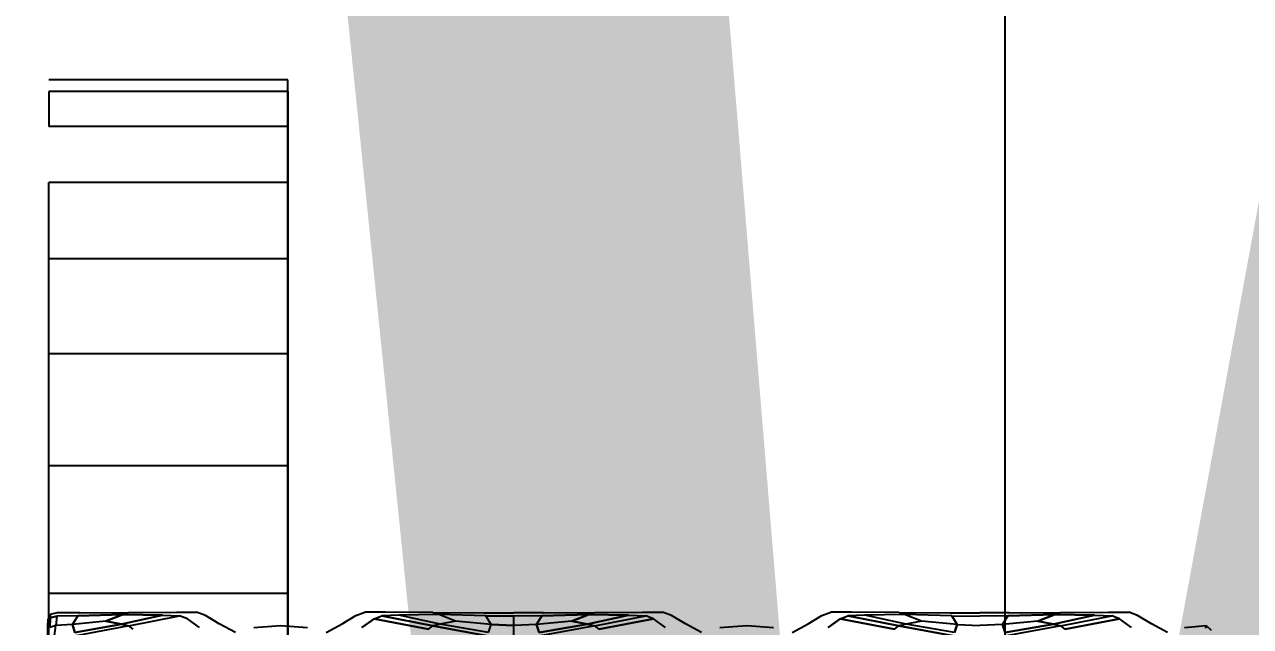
# Model space of a CAD drawing. Extents: x 11992 to 29481, y -6727 to 6811.
# Drawn here: x 12601.68 to 12627.33, y 1501.15 to 1513.75 of the extents above; entities that cross this region are included whole.
import ezdxf

# ---------------------------------------------------------------- set-up
doc = ezdxf.new("R2010")
doc.units = 0
doc.header["$MEASUREMENT"] = 0
doc.layers.get('0').update_dxf_attribs({"color": 8, "linetype": 'CONTINUOUS'})
doc.layers.add('zoylight 3编号', color=7, linetype='CONTINUOUS')
doc.styles.add('TFB MS 3mm at 1 to 25', font='arial.ttf', dxfattribs={"height": 75})

msp = doc.modelspace()

# ---------------------------------------------------------------- linework, layer by layer
for p, q in [((12622.188, 1830.601, -1920.433), (12622.188, 930.6, -1920.433)), ((12622.188, 1830.601, -2370.433), (12622.188, 930.6, -2370.433)), ((12607.188, 1512.599, -1740.433), (12602.188, 1512.599, -1740.433)), ((12607.188, 1490.466, -1741.709), (12607.188, 1512.599, -1740.433)), ((12602.188, 1512.35, -1744.444), (12602.188, 1511.621, -1748.307)), ((12607.188, 1512.35, -1744.444), (12602.188, 1512.35, -1744.444)), ((12607.188, 1512.35, -1736.421), (12602.188, 1512.35, -1736.421)), ((12607.188, 1490.466, -1739.156), (12607.188, 1512.35, -1736.421)), ((12607.188, 1512.35, -1744.444), (12607.188, 1489.883, -1744.02)), ((12607.188, 1511.621, -1748.307), (12602.188, 1511.621, -1748.307)), ((12607.188, 1511.621, -1732.559), (12602.188, 1511.621, -1732.559)), ((12607.188, 1490.242, -1742.896), (12607.188, 1511.621, -1748.307)), ((12607.188, 1508.847, -1725.397), (12607.188, 1511.621, -1732.559)), ((12607.188, 1510.444, -1728.874), (12602.188, 1510.444, -1728.874)), ((12607.188, 1510.444, -1751.991), (12602.188, 1510.444, -1751.991)), ((12602.188, 1489.883, -1744.02), (12602.188, 1510.444, -1751.991)), ((12607.188, 1510.444, -1728.874), (12607.188, 1489.883, -1736.845)), ((12607.188, 1510.444, -1751.991), (12607.188, 1508.847, -1755.468)), ((12602.188, 1489.393, -1735.777), (12602.188, 1508.847, -1725.397)), ((12607.188, 1508.847, -1755.468), (12602.188, 1508.847, -1755.468)), ((12607.188, 1508.847, -1725.397), (12602.188, 1508.847, -1725.397)), ((12602.188, 1488.775, -1746.095), (12602.188, 1508.847, -1755.468)), ((12602.188, 1489.883, -1736.845), (12602.188, 1506.862, -1722.158)), ((12607.188, 1506.862, -1722.158), (12602.188, 1506.862, -1722.158)), ((12607.188, 1506.862, -1758.707), (12602.188, 1506.862, -1758.707)), ((12607.188, 1504.518, -1761.678), (12602.188, 1504.518, -1761.678)), ((12607.188, 1504.518, -1719.187), (12602.188, 1504.518, -1719.187)), ((12607.188, 1504.518, -1761.678), (12607.188, 1487.196, -1747.871)), ((12602.188, 1487.196, -1747.871), (12602.188, 1501.846, -1764.35)), ((12607.188, 1501.846, -1764.35), (12602.188, 1501.846, -1764.35)), ((12602.188, 1488.775, -1734.77), (12602.188, 1501.846, -1716.515)), ((12607.188, 1501.846, -1716.515), (12602.188, 1501.846, -1716.515)), ((12607.188, 1487.196, -1732.994), (12607.188, 1501.846, -1716.515)), ((12607.188, 1501.846, -1764.35), (12607.188, 1490.466, -1741.709)), ((12602.217, 1501.402, -1740.433), (12602.167, 1501.292, -1740.433)), ((12602.215, 1501.336, -1741.069), (12602.167, 1501.225, -1741.066)), ((12602.215, 1501.336, -1739.796), (12602.167, 1501.225, -1739.8)), ((12602.167, 1501.292, -1740.433), (12602.167, 1501.225, -1739.8)), ((12602.167, 1500.492, -1739.823), (12602.167, 1501.225, -1741.066)), ((12602.215, 1501.336, -1741.069), (12602.209, 1501.135, -1742.195)), ((12602.215, 1501.336, -1739.796), (12602.209, 1501.135, -1738.671)), ((12602.215, 1501.336, -1739.796), (12602.217, 1501.402, -1740.433)), ((12602.217, 1501.402, -1740.433), (12602.215, 1501.336, -1741.069)), ((12602.215, 1501.336, -1739.796), (12602.359, 1501.372, -1739.795)), ((12602.359, 1501.372, -1741.071), (12602.215, 1501.336, -1741.069)), ((12602.367, 1501.439, -1740.433), (12602.217, 1501.402, -1740.433)), ((12602.359, 1501.372, -1739.795), (12602.335, 1501.171, -1738.668)), ((12602.359, 1501.372, -1741.071), (12602.335, 1501.171, -1742.198)), ((12602.8, 1501.38, -1741.033), (12602.359, 1501.372, -1741.071)), ((12602.8, 1501.38, -1739.833), (12602.359, 1501.372, -1739.795)), ((12602.359, 1501.372, -1739.795), (12602.359, 1501.372, -1741.071)), ((12602.84, 1501.442, -1740.433), (12602.367, 1501.439, -1740.433)), ((12602.8, 1501.38, -1741.033), (12602.682, 1501.195, -1742.075)), ((12602.682, 1501.195, -1738.791), (12602.8, 1501.38, -1739.833)), ((12603.385, 1501.267, -1739.16), (12602.682, 1501.195, -1738.791)), ((12603.385, 1501.267, -1741.705), (12602.682, 1501.195, -1742.075)), ((12602.8, 1501.38, -1741.033), (12603.739, 1501.404, -1740.921)), ((12603.739, 1501.404, -1739.945), (12602.8, 1501.38, -1739.833)), ((12602.8, 1501.38, -1739.833), (12602.8, 1501.38, -1741.033)), ((12602.84, 1501.442, -1740.433), (12603.857, 1501.449, -1740.433)), ((12603.739, 1501.404, -1740.921), (12603.385, 1501.267, -1741.705)), ((12603.385, 1501.267, -1739.16), (12603.739, 1501.404, -1739.945)), ((12603.708, 1501.2, -1738.812), (12603.385, 1501.267, -1739.16)), ((12603.385, 1501.267, -1741.705), (12603.708, 1501.2, -1742.054)), ((12603.708, 1501.2, -1738.812), (12604.571, 1501.391, -1739.878)), ((12604.571, 1501.391, -1740.988), (12603.708, 1501.2, -1742.054)), ((12603.739, 1501.404, -1740.921), (12604.571, 1501.391, -1740.988)), ((12604.571, 1501.391, -1739.878), (12603.739, 1501.404, -1739.945)), ((12603.739, 1501.404, -1739.945), (12603.739, 1501.404, -1740.921)), ((12603.857, 1501.449, -1740.433), (12604.858, 1501.455, -1740.433)), ((12603.861, 1501.169, -1738.648), (12604.927, 1501.38, -1739.843)), ((12603.861, 1501.169, -1742.218), (12604.927, 1501.38, -1741.023)), ((12604.571, 1501.391, -1739.878), (12604.927, 1501.38, -1739.843)), ((12604.571, 1501.391, -1740.988), (12604.927, 1501.38, -1741.023)), ((12604.571, 1501.391, -1740.988), (12604.571, 1501.391, -1739.878)), ((12604.858, 1501.455, -1740.433), (12605.282, 1501.45, -1740.433)), ((12605.09, 1501.314, -1739.818), (12604.927, 1501.38, -1739.843)), ((12605.09, 1501.314, -1741.048), (12604.927, 1501.38, -1741.023)), ((12604.927, 1501.38, -1741.023), (12604.927, 1501.38, -1739.843)), ((12605.342, 1501.136, -1741.087), (12605.09, 1501.314, -1741.048)), ((12605.342, 1501.136, -1739.779), (12605.09, 1501.314, -1739.818)), ((12605.469, 1501.385, -1740.433), (12605.282, 1501.45, -1740.433)), ((12605.757, 1501.209, -1740.433), (12605.469, 1501.385, -1740.433)), ((12608.328, 1501.209, -1740.433), (12608.616, 1501.385, -1740.433)), ((12608.616, 1501.385, -1740.433), (12608.802, 1501.45, -1740.433)), ((12608.994, 1501.314, -1739.818), (12608.742, 1501.136, -1739.779)), ((12608.742, 1501.136, -1741.087), (12608.994, 1501.314, -1741.048)), ((12609.226, 1501.455, -1740.433), (12608.802, 1501.45, -1740.433)), ((12608.994, 1501.314, -1741.048), (12609.157, 1501.38, -1741.023)), ((12608.994, 1501.314, -1739.818), (12609.157, 1501.38, -1739.843)), ((12608.994, 1501.314, -1741.048), (12610.13, 1501.1, -1742.318)), ((12610.13, 1501.1, -1738.547), (12608.994, 1501.314, -1739.818)), ((12608.994, 1501.314, -1739.818), (12608.994, 1501.314, -1741.048)), ((12609.514, 1501.391, -1739.878), (12609.157, 1501.38, -1739.843)), ((12609.514, 1501.391, -1740.988), (12609.157, 1501.38, -1741.023)), ((12610.223, 1501.169, -1738.648), (12609.157, 1501.38, -1739.843)), ((12609.157, 1501.38, -1741.023), (12610.223, 1501.169, -1742.218)), ((12609.157, 1501.38, -1741.023), (12609.157, 1501.38, -1739.843)), ((12610.227, 1501.449, -1740.433), (12609.226, 1501.455, -1740.433)), ((12610.346, 1501.404, -1739.945), (12609.514, 1501.391, -1739.878)), ((12610.346, 1501.404, -1740.921), (12609.514, 1501.391, -1740.988)), ((12610.376, 1501.2, -1742.054), (12609.514, 1501.391, -1740.988)), ((12609.514, 1501.391, -1740.988), (12609.514, 1501.391, -1739.878)), ((12610.376, 1501.2, -1738.812), (12609.514, 1501.391, -1739.878)), ((12610.227, 1501.449, -1740.433), (12611.295, 1501.442, -1740.433)), ((12610.7, 1501.267, -1741.706), (12610.346, 1501.404, -1740.921)), ((12611.332, 1501.38, -1741.033), (12610.346, 1501.404, -1740.921)), ((12610.346, 1501.404, -1740.921), (12610.346, 1501.404, -1739.945)), ((12610.7, 1501.267, -1739.16), (12610.346, 1501.404, -1739.945)), ((12611.332, 1501.38, -1739.833), (12610.346, 1501.404, -1739.945)), ((12610.7, 1501.267, -1741.706), (12610.376, 1501.2, -1742.054)), ((12610.7, 1501.267, -1739.16), (12610.376, 1501.2, -1738.812)), ((12611.445, 1501.195, -1742.075), (12610.7, 1501.267, -1741.706)), ((12611.445, 1501.195, -1738.791), (12610.7, 1501.267, -1739.16)), ((12611.295, 1501.442, -1740.433), (12611.917, 1501.439, -1740.433)), ((12611.445, 1501.195, -1742.075), (12611.332, 1501.38, -1741.033)), ((12611.445, 1501.195, -1738.791), (12611.332, 1501.38, -1739.833)), ((12611.917, 1501.372, -1741.071), (12611.332, 1501.38, -1741.033)), ((12611.332, 1501.38, -1739.833), (12611.332, 1501.38, -1741.033)), ((12611.332, 1501.38, -1739.833), (12611.917, 1501.372, -1739.795)), ((12612.539, 1501.442, -1740.433), (12611.917, 1501.439, -1740.433)), ((12612.502, 1501.38, -1739.833), (12611.917, 1501.372, -1739.795)), ((12612.502, 1501.38, -1741.033), (12611.917, 1501.372, -1741.071)), ((12611.917, 1500.815, -1736.95), (12611.917, 1501.372, -1739.795)), ((12611.917, 1501.171, -1742.198), (12611.917, 1501.372, -1739.795)), ((12612.39, 1501.195, -1738.791), (12612.502, 1501.38, -1739.833)), ((12612.502, 1501.38, -1741.033), (12612.39, 1501.195, -1742.075)), ((12613.135, 1501.267, -1739.16), (12612.39, 1501.195, -1738.791)), ((12613.135, 1501.267, -1741.706), (12612.39, 1501.195, -1742.075)), ((12613.489, 1501.404, -1739.945), (12612.502, 1501.38, -1739.833)), ((12612.502, 1501.38, -1741.033), (12613.489, 1501.404, -1740.921)), ((12612.502, 1501.38, -1741.033), (12612.502, 1501.38, -1739.833)), ((12612.539, 1501.442, -1740.433), (12613.607, 1501.449, -1740.433)), ((12613.489, 1501.404, -1740.921), (12613.135, 1501.267, -1741.706)), ((12613.135, 1501.267, -1739.16), (12613.489, 1501.404, -1739.945)), ((12613.135, 1501.267, -1741.706), (12613.458, 1501.2, -1742.054)), ((12613.458, 1501.2, -1738.812), (12613.135, 1501.267, -1739.16)), ((12614.32, 1501.391, -1740.988), (12613.458, 1501.2, -1742.054)), ((12613.458, 1501.2, -1738.812), (12614.32, 1501.391, -1739.878)), ((12613.489, 1501.404, -1740.921), (12614.32, 1501.391, -1740.988)), ((12614.32, 1501.391, -1739.878), (12613.489, 1501.404, -1739.945)), ((12613.489, 1501.404, -1739.945), (12613.489, 1501.404, -1740.921)), ((12613.607, 1501.449, -1740.433), (12614.608, 1501.455, -1740.433)), ((12613.611, 1501.169, -1738.648), (12614.677, 1501.38, -1739.843)), ((12613.611, 1501.169, -1742.218), (12614.677, 1501.38, -1741.023)), ((12613.704, 1501.1, -1742.318), (12614.84, 1501.314, -1741.048)), ((12614.84, 1501.314, -1739.818), (12613.704, 1501.1, -1738.547)), ((12614.32, 1501.391, -1739.878), (12614.677, 1501.38, -1739.843)), ((12614.32, 1501.391, -1740.988), (12614.677, 1501.38, -1741.023)), ((12614.32, 1501.391, -1740.988), (12614.32, 1501.391, -1739.878)), ((12614.608, 1501.455, -1740.433), (12615.032, 1501.45, -1740.433)), ((12614.677, 1501.38, -1741.023), (12614.677, 1501.38, -1739.843)), ((12614.84, 1501.314, -1739.818), (12614.677, 1501.38, -1739.843)), ((12614.84, 1501.314, -1741.048), (12614.677, 1501.38, -1741.023)), ((12615.092, 1501.136, -1741.087), (12614.84, 1501.314, -1741.048)), ((12615.092, 1501.136, -1739.779), (12614.84, 1501.314, -1739.818)), ((12614.84, 1501.314, -1739.818), (12614.84, 1501.314, -1741.048)), ((12615.219, 1501.385, -1740.433), (12615.032, 1501.45, -1740.433)), ((12615.507, 1501.209, -1740.433), (12615.219, 1501.385, -1740.433)), ((12618.077, 1501.209, -1740.433), (12618.365, 1501.385, -1740.433)), ((12618.365, 1501.385, -1740.433), (12618.552, 1501.45, -1740.433)), ((12618.492, 1501.136, -1741.087), (12618.744, 1501.314, -1741.048)), ((12618.744, 1501.314, -1739.818), (12618.492, 1501.136, -1739.779)), ((12618.976, 1501.455, -1740.433), (12618.552, 1501.45, -1740.433)), ((12618.744, 1501.314, -1741.048), (12618.907, 1501.38, -1741.023)), ((12618.744, 1501.314, -1739.818), (12618.907, 1501.38, -1739.843)), ((12618.744, 1501.314, -1741.048), (12619.88, 1501.1, -1742.318)), ((12619.88, 1501.1, -1738.547), (12618.744, 1501.314, -1739.818)), ((12618.744, 1501.314, -1739.818), (12618.744, 1501.314, -1741.048)), ((12619.264, 1501.391, -1739.878), (12618.907, 1501.38, -1739.843)), ((12619.264, 1501.391, -1740.988), (12618.907, 1501.38, -1741.023)), ((12619.973, 1501.169, -1738.648), (12618.907, 1501.38, -1739.843)), ((12618.907, 1501.38, -1741.023), (12619.973, 1501.169, -1742.218)), ((12618.907, 1501.38, -1741.023), (12618.907, 1501.38, -1739.843)), ((12619.978, 1501.449, -1740.433), (12618.976, 1501.455, -1740.433)), ((12620.095, 1501.404, -1740.921), (12619.264, 1501.391, -1740.988)), ((12620.095, 1501.404, -1739.945), (12619.264, 1501.391, -1739.878)), ((12620.126, 1501.2, -1742.054), (12619.264, 1501.391, -1740.988)), ((12619.264, 1501.391, -1740.988), (12619.264, 1501.391, -1739.878)), ((12620.126, 1501.2, -1738.812), (12619.264, 1501.391, -1739.878)), ((12619.978, 1501.449, -1740.433), (12621.045, 1501.442, -1740.433)), ((12621.082, 1501.38, -1739.833), (12620.095, 1501.404, -1739.945)), ((12620.095, 1501.404, -1739.945), (12620.095, 1501.404, -1740.921)), ((12621.082, 1501.38, -1741.033), (12620.095, 1501.404, -1740.921)), ((12620.45, 1501.267, -1739.16), (12620.095, 1501.404, -1739.945)), ((12620.45, 1501.267, -1741.706), (12620.095, 1501.404, -1740.921)), ((12620.45, 1501.267, -1739.16), (12620.126, 1501.2, -1738.812)), ((12620.45, 1501.267, -1741.706), (12620.126, 1501.2, -1742.054)), ((12621.195, 1501.195, -1738.791), (12620.45, 1501.267, -1739.16)), ((12621.195, 1501.195, -1742.075), (12620.45, 1501.267, -1741.706)), ((12621.045, 1501.442, -1740.433), (12621.667, 1501.439, -1740.433)), ((12621.082, 1501.38, -1739.833), (12621.667, 1501.372, -1739.795)), ((12621.082, 1501.38, -1741.033), (12621.195, 1501.195, -1742.075)), ((12621.195, 1501.195, -1738.791), (12621.082, 1501.38, -1739.833)), ((12621.082, 1501.38, -1741.033), (12621.082, 1501.38, -1739.833)), ((12621.082, 1501.38, -1741.033), (12621.667, 1501.372, -1741.071)), ((12622.289, 1501.442, -1740.433), (12621.667, 1501.439, -1740.433)), ((12622.252, 1501.38, -1739.833), (12621.667, 1501.372, -1739.795)), ((12622.252, 1501.38, -1741.033), (12621.667, 1501.372, -1741.071)), ((12622.14, 1501.195, -1738.791), (12622.252, 1501.38, -1739.833)), ((12622.252, 1501.38, -1741.033), (12622.14, 1501.195, -1742.075)), ((12622.884, 1501.267, -1741.706), (12622.14, 1501.195, -1742.075)), ((12622.884, 1501.267, -1739.16), (12622.14, 1501.195, -1738.791)), ((12623.239, 1501.404, -1739.945), (12622.252, 1501.38, -1739.833)), ((12622.252, 1501.38, -1741.033), (12623.239, 1501.404, -1740.921)), ((12622.252, 1501.38, -1741.033), (12622.252, 1501.38, -1739.833)), ((12622.289, 1501.442, -1740.433), (12623.357, 1501.449, -1740.433)), ((12623.239, 1501.404, -1740.921), (12622.884, 1501.267, -1741.706)), ((12622.884, 1501.267, -1739.16), (12623.239, 1501.404, -1739.945)), ((12622.884, 1501.267, -1741.706), (12623.208, 1501.2, -1742.054)), ((12623.208, 1501.2, -1738.812), (12622.884, 1501.267, -1739.16)), ((12624.07, 1501.391, -1740.988), (12623.208, 1501.2, -1742.054)), ((12623.208, 1501.2, -1738.812), (12624.07, 1501.391, -1739.878)), ((12624.07, 1501.391, -1739.878), (12623.239, 1501.404, -1739.945)), ((12623.239, 1501.404, -1740.921), (12624.07, 1501.391, -1740.988)), ((12623.239, 1501.404, -1740.921), (12623.239, 1501.404, -1739.945)), ((12623.357, 1501.449, -1740.433), (12624.358, 1501.455, -1740.433)), ((12623.361, 1501.169, -1742.218), (12624.427, 1501.38, -1741.023)), ((12623.361, 1501.169, -1738.648), (12624.427, 1501.38, -1739.843)), ((12623.454, 1501.1, -1742.318), (12624.591, 1501.314, -1741.048)), ((12624.591, 1501.314, -1739.818), (12623.454, 1501.1, -1738.547)), ((12624.07, 1501.391, -1739.878), (12624.427, 1501.38, -1739.843)), ((12624.07, 1501.391, -1740.988), (12624.427, 1501.38, -1741.023)), ((12624.07, 1501.391, -1740.988), (12624.07, 1501.391, -1739.878)), ((12624.358, 1501.455, -1740.433), (12624.782, 1501.45, -1740.433)), ((12624.427, 1501.38, -1741.023), (12624.427, 1501.38, -1739.843)), ((12624.591, 1501.314, -1739.818), (12624.427, 1501.38, -1739.843)), ((12624.591, 1501.314, -1741.048), (12624.427, 1501.38, -1741.023)), ((12624.842, 1501.136, -1741.087), (12624.591, 1501.314, -1741.048)), ((12624.842, 1501.136, -1739.779), (12624.591, 1501.314, -1739.818)), ((12624.591, 1501.314, -1739.818), (12624.591, 1501.314, -1741.048)), ((12624.969, 1501.385, -1740.433), (12624.782, 1501.45, -1740.433)), ((12625.257, 1501.209, -1740.433), (12624.969, 1501.385, -1740.433)), ((12602.335, 1501.171, -1742.198), (12602.209, 1501.135, -1742.195)), ((12602.335, 1501.171, -1738.668), (12602.209, 1501.135, -1738.671)), ((12602.311, 1500.966, -1743.264), (12602.335, 1501.171, -1742.198)), ((12602.311, 1500.966, -1737.602), (12602.335, 1501.171, -1738.668)), ((12602.682, 1501.195, -1738.791), (12602.335, 1501.171, -1738.668)), ((12602.682, 1501.195, -1742.075), (12602.335, 1501.171, -1742.198)), ((12602.682, 1501.195, -1742.075), (12602.733, 1501.025, -1742.962)), ((12602.733, 1501.025, -1737.904), (12602.682, 1501.195, -1738.791)), ((12603.708, 1501.2, -1742.054), (12602.733, 1501.025, -1742.962)), ((12602.733, 1501.025, -1737.904), (12603.708, 1501.2, -1738.812)), ((12603.861, 1501.169, -1738.648), (12602.761, 1500.958, -1737.524)), ((12603.861, 1501.169, -1742.218), (12602.761, 1500.958, -1743.342)), ((12603.708, 1501.2, -1738.812), (12603.861, 1501.169, -1738.648)), ((12603.708, 1501.2, -1742.054), (12603.861, 1501.169, -1742.218)), ((12603.954, 1501.1, -1738.547), (12603.861, 1501.169, -1738.648)), ((12603.954, 1501.1, -1742.318), (12603.861, 1501.169, -1742.218)), ((12606.095, 1501.025, -1740.433), (12605.757, 1501.209, -1740.433)), ((12606.481, 1501.13, -1742.856), (12607.042, 1501.174, -1742.484)), ((12607.042, 1501.174, -1742.484), (12607.603, 1501.13, -1742.856)), ((12607.989, 1501.025, -1740.433), (12608.328, 1501.209, -1740.433)), ((12610.13, 1501.1, -1742.318), (12610.223, 1501.169, -1742.218)), ((12610.13, 1501.1, -1738.547), (12610.223, 1501.169, -1738.648)), ((12610.376, 1501.2, -1742.054), (12610.223, 1501.169, -1742.218)), ((12610.376, 1501.2, -1738.812), (12610.223, 1501.169, -1738.648)), ((12610.223, 1501.169, -1742.218), (12611.357, 1500.958, -1743.342)), ((12611.357, 1500.958, -1737.524), (12610.223, 1501.169, -1738.648)), ((12611.387, 1501.025, -1737.904), (12610.376, 1501.2, -1738.812)), ((12611.387, 1501.025, -1742.962), (12610.376, 1501.2, -1742.054)), ((12611.387, 1501.025, -1737.904), (12611.445, 1501.195, -1738.791)), ((12611.387, 1501.025, -1742.962), (12611.445, 1501.195, -1742.075)), ((12611.917, 1501.171, -1742.198), (12611.445, 1501.195, -1742.075)), ((12611.445, 1501.195, -1738.791), (12611.917, 1501.171, -1738.668)), ((12612.39, 1501.195, -1738.791), (12611.917, 1501.171, -1738.668)), ((12612.39, 1501.195, -1742.075), (12611.917, 1501.171, -1742.198)), ((12611.917, 1500.278, -1745.614), (12611.917, 1501.171, -1742.198)), ((12612.39, 1501.195, -1742.075), (12612.446, 1501.025, -1742.962)), ((12612.446, 1501.025, -1737.904), (12612.39, 1501.195, -1738.791)), ((12613.458, 1501.2, -1742.054), (12612.446, 1501.025, -1742.962)), ((12612.446, 1501.025, -1737.904), (12613.458, 1501.2, -1738.812)), ((12613.611, 1501.169, -1738.648), (12612.477, 1500.958, -1737.524)), ((12613.611, 1501.169, -1742.218), (12612.477, 1500.958, -1743.342)), ((12613.458, 1501.2, -1742.054), (12613.611, 1501.169, -1742.218)), ((12613.458, 1501.2, -1738.812), (12613.611, 1501.169, -1738.648)), ((12613.704, 1501.1, -1738.547), (12613.611, 1501.169, -1738.648)), ((12613.704, 1501.1, -1742.318), (12613.611, 1501.169, -1742.218)), ((12615.845, 1501.025, -1740.433), (12615.507, 1501.209, -1740.433)), ((12616.231, 1501.13, -1742.856), (12616.792, 1501.174, -1742.484)), ((12616.792, 1501.174, -1742.484), (12617.353, 1501.13, -1742.856)), ((12617.739, 1501.025, -1740.433), (12618.077, 1501.209, -1740.433)), ((12619.88, 1501.1, -1742.318), (12619.973, 1501.169, -1742.218)), ((12619.88, 1501.1, -1738.547), (12619.973, 1501.169, -1738.648)), ((12620.126, 1501.2, -1742.054), (12619.973, 1501.169, -1742.218)), ((12620.126, 1501.2, -1738.812), (12619.973, 1501.169, -1738.648)), ((12621.107, 1500.958, -1737.524), (12619.973, 1501.169, -1738.648)), ((12619.973, 1501.169, -1742.218), (12621.107, 1500.958, -1743.342)), ((12621.138, 1501.025, -1742.962), (12620.126, 1501.2, -1742.054)), ((12621.138, 1501.025, -1737.904), (12620.126, 1501.2, -1738.812)), ((12621.138, 1501.025, -1737.904), (12621.195, 1501.195, -1738.791)), ((12621.195, 1501.195, -1742.075), (12621.138, 1501.025, -1742.962)), ((12621.195, 1501.195, -1738.791), (12621.667, 1501.171, -1738.668)), ((12621.195, 1501.195, -1742.075), (12621.667, 1501.171, -1742.198)), ((12622.14, 1501.195, -1738.791), (12621.667, 1501.171, -1738.668)), ((12622.14, 1501.195, -1742.075), (12621.667, 1501.171, -1742.198)), ((12622.14, 1501.195, -1742.075), (12622.197, 1501.025, -1742.962)), ((12622.197, 1501.025, -1737.904), (12622.14, 1501.195, -1738.791)), ((12623.208, 1501.2, -1742.054), (12622.197, 1501.025, -1742.962)), ((12622.197, 1501.025, -1737.904), (12623.208, 1501.2, -1738.812)), ((12623.361, 1501.169, -1742.218), (12622.227, 1500.958, -1743.342)), ((12623.361, 1501.169, -1738.648), (12622.227, 1500.958, -1737.524)), ((12623.208, 1501.2, -1742.054), (12623.361, 1501.169, -1742.218)), ((12623.208, 1501.2, -1738.812), (12623.361, 1501.169, -1738.648)), ((12623.454, 1501.1, -1742.318), (12623.361, 1501.169, -1742.218)), ((12623.454, 1501.1, -1738.547), (12623.361, 1501.169, -1738.648)), ((12625.595, 1501.025, -1740.433), (12625.257, 1501.209, -1740.433)), ((12625.947, 1501.13, -1742.856), (12626.404, 1501.174, -1742.484)), ((12626.397, 1501.122, -1742.933), (12626.404, 1501.174, -1742.484)), ((12626.405, 1501.138, -1742.264), (12626.404, 1501.174, -1742.484)), ((12626.404, 1501.174, -1742.484), (12626.508, 1501.08, -1742.474))]:
    msp.add_line(p, q)

# ---------------------------------------------------------------- texts
at = {"layer": 'zoylight 3编号', "insert": (12454.958, 1533.6, -2440.428), "char_height": 75, "width": 206.13745, "attachment_point": 1, "style": 'TFB MS 3mm at 1 to 25'}
msp.add_mtext('{\\fSimHei|b0|i0|c134|p49;\\W0.95494; \\W1;L2W}', dxfattribs=at)

doc.saveas('drawing.dxf')
